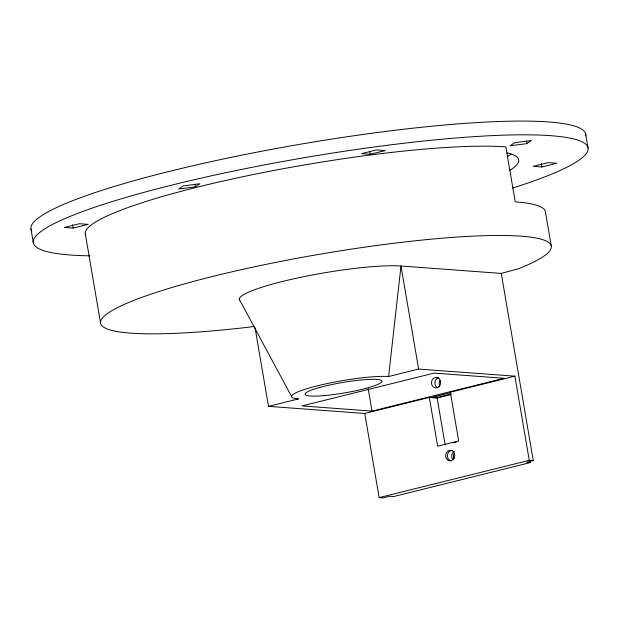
<?xml version="1.0" encoding="UTF-8"?>
<svg xmlns="http://www.w3.org/2000/svg" width="619" height="619" viewBox="0 0 619 619"><rect width="100%" height="100%" fill="white"/><g stroke="black" fill="none" stroke-linecap="round" stroke-linejoin="round"><path stroke-width="0.93" d="M255.082 327.884L268.491 406.358L298.52 398.899A52.762 7.157 -9.7 0 1 317.524 385.792A52.762 7.157 -9.7 0 1 388.593 376.522L401.004 266.015L501.266 273.42L518.815 268.607A228.628 31.027 -9.7 0 0 428.178 239.468A228.628 31.027 -9.7 0 0 118.09 307.334A228.628 31.027 -9.7 0 0 254.146 326.53M195.387 186.837L199.867 183.75L183.116 185.932L178.636 189.027L195.387 186.837L194.946 184.261M526.885 143.623L531.357 140.536L514.606 142.718L510.133 145.805L526.885 143.623L526.444 141.047M73.104 228.094L88.115 224.364L79.441 223.722L64.422 227.452L73.104 228.094L72.516 224.658M370.185 154.301L385.204 150.572L376.522 149.93L361.511 153.659L370.185 154.301L369.744 151.725M541.911 166.983L556.922 163.254L548.248 162.611L533.23 166.341L541.911 166.983L541.323 163.548M388.593 376.522L418.614 369.063L514.892 376.174L529.276 460.327L533.269 460.629L501.266 273.42M372.034 411.101L504.145 378.286L434.081 373.11L301.971 405.925L372.034 411.101L368.197 388.631M268.491 406.358L364.761 413.461L429.315 397.429L437.13 398.009L450.833 394.597M514.892 376.174L450.338 392.206L458.671 440.983L437.656 446.206L429.315 397.429M450.57 392.709L431.652 397.406L435.993 397.731L451.305 393.924M453.503 442.825L456.203 442.159M364.761 413.461L379.153 497.622L529.276 460.327M533.269 460.629L526.661 462.269L530.475 462.548L530.15 460.644M530.475 462.548L393.568 496.554L389.746 496.276L383.138 497.916L379.153 497.622M239.244 299.209L291.534 396.439M585.698 134.269L588.05 148.011M545.44 211.845L551.305 246.192M437.13 398.009L445.146 444.906M435.675 395.881L435.993 397.731M418.614 369.063L401.004 266.015A87.937 11.931 -9.7 0 0 299.116 277.652A87.937 11.931 -9.7 0 0 239.715 300.393M85.306 233.82L100.572 323.126M30.95 228.96L33.302 242.694M510.93 154.255A211.04 28.644 -9.7 0 1 507.557 156.584M85.708 235.073A228.628 31.027 -9.7 0 1 245.41 176.175A228.628 31.027 -9.7 0 1 505.839 146.873L515.232 201.833L521.925 202.452A228.628 31.027 -9.7 0 1 545.44 213.16M585.706 135.886A281.39 38.192 -9.7 0 0 351.592 136.095A281.39 38.192 -9.7 0 0 42.688 214.979L38.185 218.089A281.39 38.192 -9.7 0 0 31.871 231.235M89.77 255.833A281.39 38.192 -9.7 0 1 130.857 196.006A281.39 38.192 -9.7 0 1 511.681 134.95A281.39 38.192 -9.7 0 1 512.733 188.014M507.147 152.839A211.04 28.644 -9.7 0 1 509.901 170.326M438.02 387.943A5.277 4.588 -85.8 0 1 434.933 382.674A5.277 4.588 -85.8 0 1 438.623 377.768M439.722 385.66A5.277 4.588 -85.8 0 1 440.039 380.391M453.905 458.609A5.277 4.588 -85.8 0 1 454.222 453.34M452.837 459.608A5.277 4.588 -85.8 0 1 454.276 451.383M450.462 460.768A5.277 4.588 -85.8 0 1 447.46 454.81A5.277 4.588 -85.8 0 1 452.272 450.477M324.325 395.595A39.043 5.3 -9.7 0 0 382.047 381.25A39.043 5.3 -9.7 0 0 324.294 386.287A39.043 5.3 -9.7 0 0 324.325 395.595M439.049 386.573A5.277 4.588 -85.8 0 0 437.525 377.644A5.277 4.588 -85.8 0 0 431.536 383.788A5.277 4.588 -85.8 0 0 439.049 386.573M453.232 459.522A5.277 4.588 -85.8 0 0 451.708 450.593A5.277 4.588 -85.8 0 0 445.719 456.737A5.277 4.588 -85.8 0 0 453.232 459.522"/></g></svg>
